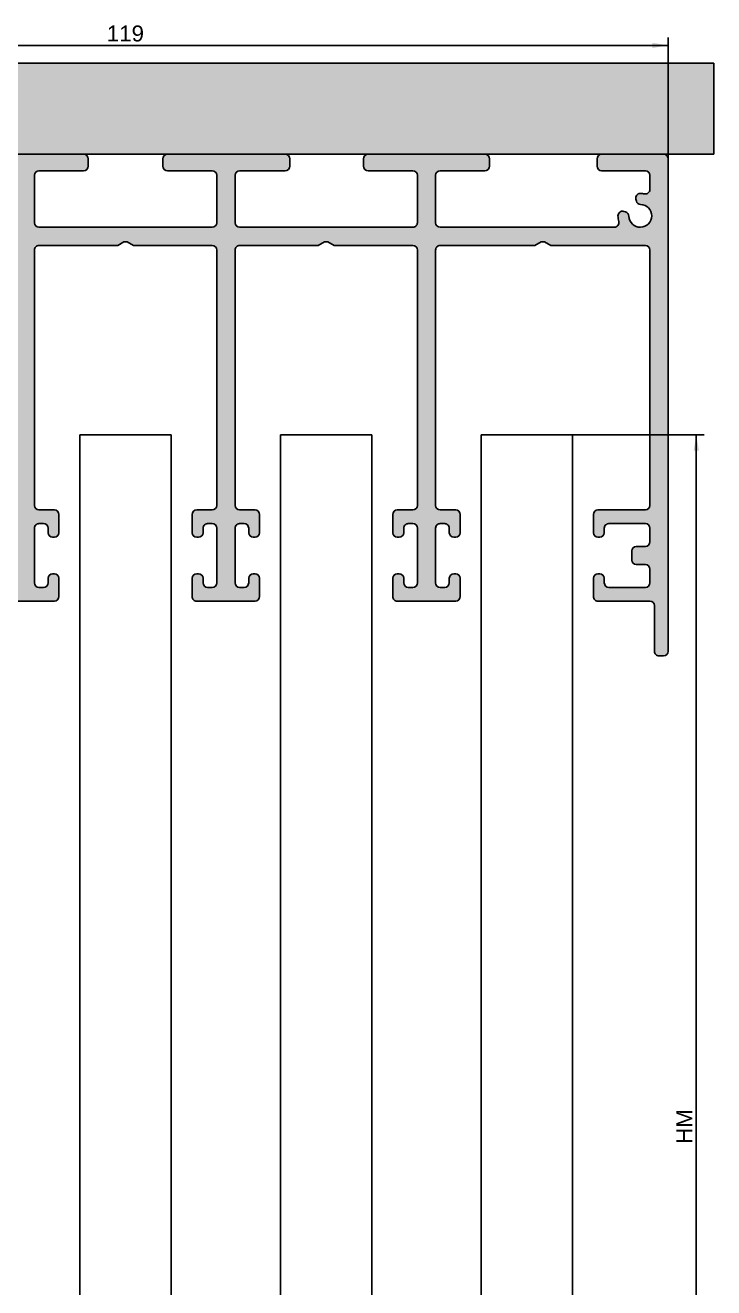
# Model space of a CAD drawing. Header units: millimetres. Extents: x -31 to 615, y 317 to 594.
# Drawn here: x 530.5 to 606, y 455.2 to 593.6 of the extents above; entities that cross this region are included whole.
import ezdxf
from ezdxf.enums import TextEntityAlignment as Align

# ---------------------------------------------------------------- set-up
doc = ezdxf.new("R2010")
doc.units = ezdxf.units.MM
doc.layers.add('Default', color=7, linetype='Continuous')
doc.layers.add('DV3_Default', color=7, linetype='Continuous')
doc.styles.add('SEACAD_Arial', font='arial.ttf')
doc.dimstyles.new('ISO', dxfattribs={"dimtxt": 1.75, "dimasz": 1.75, "dimexe": 0.875, "dimexo": 0, "dimgap": 0.4375, "dimtad": 1, "dimtxsty": 'SEACAD_Arial', "dimblk1": '_SE_FILLED', "dimblk2": '_SE_FILLED', "dimsah": 1, "dimcen": 0.875, "dimadec": 0, "dimazin": 0, "dimtfac": 0.5, "dimtdec": 3, "dimtmove": 0, "dimatfit": 3, "dimfxl": 1, "dimarcsym": 0})

# ---------------------------------------------------------------- blocks, each defined once
blk = doc.blocks.new('SE2')
at = {"layer": 'DV3_Default', "linetype": 'Continuous'}
blk.add_hatch(color=7, dxfattribs=at).paths.add_polyline_path([(606.0091809089096, 589.4794447669325), (477.0091809089093, 589.4794447669277), (477.0091809089099, 579.4794447669271), (606.00918090891, 579.4794447669302)])
h = blk.add_hatch(color=7, dxfattribs=at)
edge = h.paths.add_edge_path()
edge.add_line((482.0091809089099, 578.979444766927), (482.009180908913, 524.9794447669269))
edge.add_arc((482.509180908912, 524.9794447669263), 0.4999999999990568, 179.9999999999349, 270.0000000000065)
edge.add_line((482.5091809089121, 524.4794447669274), (483.0091809089129, 524.4794447669268))
edge.add_arc((483.0091809089129, 524.9794447669267), 0.5000000000000004, 270.0000000000065, 360)
edge.add_line((483.5091809089129, 524.9794447669267), (483.5091809089126, 529.979444766927))
edge.add_arc((484.0091809089128, 529.9794447669274), 0.5000000000001671, 90.00000000000648, 180.0000000000391, ccw=False)
edge.add_line((484.0091809089126, 530.4794447669276), (489.7091809089127, 530.4794447669271))
edge.add_arc((489.7091809089127, 530.9794447669271), 0.5000000000000004, 270.0000000000065, 360)
edge.add_line((490.2091809089127, 530.9794447669271), (490.2091809089127, 532.9794447669274))
edge.add_arc((489.7091809089135, 532.9794447669278), 0.4999999999990568, 0, 90)
edge.add_line((489.7091809089135, 533.4794447669269), (489.5091809089124, 533.4794447669275))
edge.add_arc((489.5091809089124, 532.9794447669275), 0.4999999999999172, 90, 180)
edge.add_line((489.0091809089124, 532.9794447669275), (489.0091809089125, 531.9794447669274))
edge.add_line((489.0091809089125, 531.9794447669274), (484.5091809089125, 531.9794447669268))
edge.add_arc((484.5091809089125, 532.4794447669268), 0.5000000000000004, 180, 270, ccw=False)
edge.add_line((484.0091809089125, 532.4794447669268), (484.0091809089125, 533.979444766927))
edge.add_arc((484.5091809089116, 533.9794447669275), 0.4999999999990568, 90, 180.0000000000521, ccw=False)
edge.add_line((484.5091809089116, 534.4794447669267), (485.5091809089124, 534.479444766927))
edge.add_arc((485.5091809089122, 534.9794447669269), 0.5000000000000004, 270.0000000000065, 360)
edge.add_line((486.0091809089122, 534.9794447669269), (486.0091809089124, 535.9794447669271))
edge.add_arc((485.5091809089122, 535.9794447669276), 0.5000000000001671, 0, 90)
edge.add_line((485.5091809089122, 536.4794447669278), (484.5091809089123, 536.479444766927))
edge.add_arc((484.5091809089122, 536.9794447669269), 0.5000000000000004, 180, 270.00000000000654, ccw=False)
edge.add_line((484.0091809089122, 536.9794447669269), (484.0091809089122, 538.4794447669269))
edge.add_arc((484.5091809089113, 538.4794447669275), 0.4999999999990568, 90.00000000000648, 180.0000000000521, ccw=False)
edge.add_line((484.5091809089113, 538.9794447669265), (488.5091809089122, 538.9794447669275))
edge.add_arc((488.5091809089122, 538.4794447669275), 0.5000000000000004, 0, 90.00000000000648, ccw=False)
edge.add_line((489.0091809089122, 538.4794447669275), (489.0091809089122, 537.9794447669274))
edge.add_arc((489.5091809089112, 537.9794447669269), 0.4999999999990568, 179.9999999999609, 270.0000000000065)
edge.add_line((489.5091809089113, 537.4794447669278), (489.7091809089123, 537.479444766927))
edge.add_arc((489.7091809089123, 537.9794447669271), 0.5000000000000004, 270.0000000000065, 360)
edge.add_line((490.2091809089123, 537.9794447669271), (490.2091809089121, 539.9794447669274))
edge.add_arc((489.7091809089131, 539.9794447669278), 0.4999999999990568, 0, 90)
edge.add_line((489.7091809089131, 540.4794447669269), (484.5091809089121, 540.4794447669268))
edge.add_arc((484.509180908912, 540.9794447669268), 0.5000000000000004, 180, 270.00000000000654, ccw=False)
edge.add_line((484.009180908912, 540.9794447669268), (484.0091809089105, 568.9794447669269))
edge.add_arc((484.5091809089096, 568.9794447669275), 0.4999999999990568, 90, 180.0000000000651, ccw=False)
edge.add_line((484.5091809089096, 569.4794447669267), (494.8950718868105, 569.4794447669276))
edge.add_line((494.8950718868105, 569.4794447669276), (495.5878922098105, 569.8794447669277))
edge.add_line((495.5878922098107, 569.8794447669277), (495.9343023714105, 569.8794447669277))
edge.add_line((495.9343023714105, 569.8794447669277), (496.6271226944104, 569.4794447669277))
edge.add_line((496.6271226944104, 569.4794447669277), (507.0130136723106, 569.4794447669285))
edge.add_arc((507.0130136723106, 568.9794447669284), 0.5000000000001115, 0, 90, ccw=False)
edge.add_line((507.5130136723107, 568.9794447669284), (507.5130136723122, 540.9794447669283))
edge.add_arc((507.0130136723131, 540.9794447669278), 0.4999999999990568, 270, 360, ccw=False)
edge.add_line((507.0130136723131, 540.4794447669287), (505.3130136723121, 540.4794447669282))
edge.add_arc((505.3130136723123, 539.9794447669284), 0.4999999999997784, 90.00000000001303, 180)
edge.add_line((504.8130136723126, 539.9794447669284), (504.8130136723124, 537.9794447669282))
edge.add_arc((505.3130136723124, 537.9794447669278), 0.4999999999999449, 179.9999999999609, 270)
edge.add_line((505.3130136723124, 537.4794447669278), (505.5130136723124, 537.4794447669278))
edge.add_arc((505.5130136723124, 537.9794447669278), 0.5000000000000004, 270, 360)
edge.add_line((506.0130136723125, 537.9794447669278), (506.0130136723122, 538.4794447669282))
edge.add_arc((506.513013672311, 538.4794447669286), 0.4999999999988347, 90, 180.0000000000521, ccw=False)
edge.add_line((506.513013672311, 538.9794447669275), (507.0130136723123, 538.9794447669285))
edge.add_arc((507.0130136723124, 538.4794447669285), 0.5000000000000004, 0, 90, ccw=False)
edge.add_line((507.5130136723123, 538.4794447669285), (507.5130136723128, 532.4794447669283))
edge.add_arc((507.0130136723135, 532.4794447669277), 0.4999999999990568, 270.000000000013, 360, ccw=False)
edge.add_line((507.0130136723137, 531.9794447669287), (506.5130136723115, 531.979444766928))
edge.add_arc((506.5130136723114, 532.479444766928), 0.5000000000000004, 180.000000000013, 270.000000000013, ccw=False)
edge.add_line((506.0130136723113, 532.4794447669278), (506.0130136723125, 532.9794447669282))
edge.add_arc((505.5130136723126, 532.9794447669287), 0.4999999999999449, 0, 90)
edge.add_line((505.5130136723126, 533.4794447669286), (505.3130136723126, 533.479444766928))
edge.add_arc((505.3130136723126, 532.9794447669284), 0.4999999999996951, 90, 180)
edge.add_line((504.8130136723129, 532.9794447669284), (504.8130136723129, 530.9794447669282))
edge.add_arc((505.3130136723128, 530.9794447669277), 0.4999999999999449, 179.9999999999479, 270)
edge.add_line((505.3130136723128, 530.4794447669277), (511.7130136723125, 530.4794447669286))
edge.add_arc((511.7130136723125, 530.9794447669284), 0.4999999999997784, 270, 360)
edge.add_line((512.2130136723122, 530.9794447669284), (512.2130136723126, 532.9794447669286))
edge.add_arc((511.7130136723123, 532.9794447669291), 0.5000000000001671, 0, 90)
edge.add_line((511.7130136723123, 533.4794447669292), (511.5130136723126, 533.4794447669286))
edge.add_arc((511.5130136723126, 532.9794447669287), 0.4999999999999172, 90, 180)
edge.add_line((511.0130136723126, 532.9794447669287), (511.0130136723128, 532.4794447669286))
edge.add_arc((510.5130136723136, 532.4794447669278), 0.4999999999990568, 270.000000000013, 360, ccw=False)
edge.add_line((510.5130136723137, 531.979444766929), (510.0130136723126, 531.9794447669283))
edge.add_arc((510.0130136723126, 532.4794447669282), 0.5000000000000004, 180, 270.00000000000654, ccw=False)
edge.add_line((509.5130136723125, 532.4794447669282), (509.5130136723123, 538.4794447669284))
edge.add_arc((510.0130136723122, 538.4794447669289), 0.4999999999999449, 90, 180.0000000000521, ccw=False)
edge.add_line((510.0130136723122, 538.9794447669289), (510.5130136723124, 538.9794447669287))
edge.add_arc((510.5130136723124, 538.4794447669286), 0.5000000000000004, 1.3017142919125035e-11, 90, ccw=False)
edge.add_line((511.0130136723124, 538.4794447669287), (511.0130136723125, 537.9794447669286))
edge.add_arc((511.5130136723124, 537.9794447669282), 0.4999999999999449, 179.9999999999609, 270)
edge.add_line((511.5130136723124, 537.4794447669282), (511.7130136723122, 537.4794447669286))
edge.add_arc((511.7130136723122, 537.9794447669284), 0.4999999999996674, 270, 360)
edge.add_line((512.2130136723117, 537.9794447669284), (512.2130136723122, 539.9794447669286))
edge.add_arc((511.7130136723121, 539.9794447669291), 0.5000000000001671, 0, 90.00000000001303)
edge.add_line((511.7130136723118, 540.4794447669292), (510.0130136723121, 540.4794447669282))
edge.add_arc((510.0130136723121, 540.9794447669283), 0.5000000000000004, 180, 270, ccw=False)
edge.add_line((509.5130136723121, 540.9794447669283), (509.5130136723108, 568.9794447669285))
edge.add_arc((510.0130136723105, 568.979444766929), 0.4999999999999449, 90, 180.0000000000651, ccw=False)
edge.add_line((510.0130136723105, 569.479444766929), (518.6469882685107, 569.479444766929))
edge.add_line((518.6469882685107, 569.479444766929), (519.3398085915105, 569.879444766929))
edge.add_line((519.3398085915105, 569.8794447669288), (519.6862187530106, 569.8794447669288))
edge.add_line((519.6862187530106, 569.8794447669288), (520.3790390761106, 569.479444766929))
edge.add_line((520.3790390761106, 569.4794447669291), (529.0130136723108, 569.4794447669298))
edge.add_arc((529.0130136723106, 568.9794447669296), 0.5000000000001115, 0, 90, ccw=False)
edge.add_line((529.5130136723108, 568.9794447669296), (529.5130136723124, 540.9794447669294))
edge.add_arc((529.0130136723131, 540.979444766929), 0.4999999999990568, 270, 360, ccw=False)
edge.add_line((529.0130136723131, 540.4794447669299), (527.3130136723122, 540.4794447669293))
edge.add_arc((527.3130136723123, 539.9794447669296), 0.4999999999997784, 90.00000000001303, 180)
edge.add_line((526.8130136723124, 539.9794447669296), (526.8130136723121, 537.9794447669294))
edge.add_arc((527.3130136723124, 537.9794447669291), 0.5000000000001671, 179.9999999999609, 270)
edge.add_line((527.3130136723124, 537.4794447669289), (527.5130136723124, 537.4794447669292))
edge.add_arc((527.5130136723124, 537.9794447669293), 0.5000000000000004, 270, 360)
edge.add_line((528.0130136723125, 537.9794447669293), (528.0130136723121, 538.4794447669294))
edge.add_arc((528.5130136723124, 538.4794447669299), 0.5000000000001671, 90, 180.0000000000521, ccw=False)
edge.add_line((528.5130136723124, 538.9794447669302), (529.0130136723124, 538.9794447669298))
edge.add_arc((529.0130136723124, 538.4794447669296), 0.5000000000000004, 1.3017142919125035e-11, 90, ccw=False)
edge.add_line((529.5130136723121, 538.4794447669298), (529.5130136723127, 532.4794447669294))
edge.add_arc((529.0130136723136, 532.479444766929), 0.4999999999990568, 270.000000000013, 360, ccw=False)
edge.add_line((529.0130136723137, 531.97944476693), (528.5130136723128, 531.9794447669293))
edge.add_arc((528.5130136723127, 532.4794447669292), 0.5000000000000004, 180, 270.000000000013, ccw=False)
edge.add_line((528.0130136723127, 532.4794447669292), (528.0130136723126, 532.9794447669293))
edge.add_arc((527.5130136723135, 532.97944476693), 0.4999999999990568, 0, 90)
edge.add_line((527.5130136723135, 533.479444766929), (527.3130136723126, 533.4794447669293))
edge.add_arc((527.3130136723126, 532.9794447669296), 0.4999999999996951, 90, 180)
edge.add_line((526.8130136723129, 532.9794447669296), (526.8130136723124, 530.9794447669294))
edge.add_arc((527.3130136723128, 530.979444766929), 0.5000000000001671, 179.9999999999479, 270)
edge.add_line((527.3130136723128, 530.4794447669287), (533.7130136723125, 530.4794447669299))
edge.add_arc((533.7130136723125, 530.9794447669296), 0.4999999999997784, 270, 360)
edge.add_line((534.2130136723122, 530.9794447669296), (534.2130136723126, 532.9794447669299))
edge.add_arc((533.7130136723124, 532.9794447669302), 0.5000000000001671, 0, 90)
edge.add_line((533.7130136723124, 533.4794447669304), (533.5130136723127, 533.4794447669299))
edge.add_arc((533.5130136723126, 532.97944476693), 0.4999999999999172, 90, 180)
edge.add_line((533.0130136723127, 532.97944476693), (533.0130136723128, 532.4794447669299))
edge.add_arc((532.5130136723136, 532.4794447669292), 0.4999999999990568, 270.000000000013, 360, ccw=False)
edge.add_line((532.5130136723137, 531.9794447669302), (532.0130136723127, 531.9794447669294))
edge.add_arc((532.0130136723126, 532.4794447669294), 0.5000000000000004, 180, 270.000000000013, ccw=False)
edge.add_line((531.5130136723125, 532.4794447669294), (531.5130136723121, 538.4794447669296))
edge.add_arc((532.0130136723121, 538.4794447669302), 0.4999999999999449, 90, 180.0000000000521, ccw=False)
edge.add_line((532.0130136723121, 538.9794447669302), (532.5130136723124, 538.97944476693))
edge.add_arc((532.5130136723124, 538.4794447669299), 0.5000000000000004, 0, 90, ccw=False)
edge.add_line((533.0130136723124, 538.4794447669299), (533.0130136723125, 537.9794447669298))
edge.add_arc((533.5130136723124, 537.9794447669294), 0.4999999999999449, 179.9999999999609, 270)
edge.add_line((533.5130136723124, 537.4794447669294), (533.7130136723121, 537.47944476693))
edge.add_arc((533.7130136723122, 537.9794447669296), 0.4999999999996674, 270, 360)
edge.add_line((534.2130136723118, 537.9794447669296), (534.2130136723122, 539.9794447669299))
edge.add_arc((533.7130136723121, 539.9794447669303), 0.5000000000001671, 0, 90.00000000001303)
edge.add_line((533.7130136723121, 540.4794447669304), (532.0130136723121, 540.4794447669294))
edge.add_arc((532.0130136723121, 540.9794447669294), 0.5000000000000004, 180, 270, ccw=False)
edge.add_line((531.5130136723121, 540.9794447669294), (531.5130136723106, 568.9794447669296))
edge.add_arc((532.0130136723105, 568.9794447669302), 0.4999999999999449, 90, 180.0000000000651, ccw=False)
edge.add_line((532.0130136723105, 569.4794447669302), (540.6469882685107, 569.4794447669302))
edge.add_line((540.6469882685107, 569.4794447669302), (541.3398085915105, 569.8794447669302))
edge.add_line((541.3398085915105, 569.8794447669302), (541.6862187530106, 569.8794447669302))
edge.add_line((541.6862187530106, 569.8794447669302), (542.3790390761106, 569.4794447669302))
edge.add_line((542.3790390761106, 569.4794447669302), (551.0130136723108, 569.4794447669309))
edge.add_arc((551.0130136723106, 568.9794447669309), 0.5000000000001115, 0, 90, ccw=False)
edge.add_line((551.5130136723108, 568.9794447669309), (551.5130136723124, 540.9794447669309))
edge.add_arc((551.0130136723131, 540.9794447669303), 0.4999999999990568, 270, 360, ccw=False)
edge.add_line((551.0130136723131, 540.4794447669311), (549.3130136723122, 540.4794447669307))
edge.add_arc((549.3130136723123, 539.9794447669309), 0.4999999999997784, 90.00000000001303, 180)
edge.add_line((548.8130136723126, 539.9794447669309), (548.8130136723123, 537.9794447669307))
edge.add_arc((549.3130136723124, 537.9794447669302), 0.5000000000001671, 179.9999999999609, 270)
edge.add_line((549.3130136723124, 537.4794447669302), (549.5130136723124, 537.4794447669304))
edge.add_arc((549.5130136723125, 537.9794447669303), 0.5000000000000004, 270, 360)
edge.add_line((550.0130136723125, 537.9794447669303), (550.0130136723121, 538.4794447669307))
edge.add_arc((550.5130136723121, 538.4794447669311), 0.4999999999999449, 90, 180.0000000000521, ccw=False)
edge.add_line((550.5130136723121, 538.979444766931), (551.0130136723124, 538.9794447669309))
edge.add_arc((551.0130136723124, 538.479444766931), 0.5000000000000004, 0, 90, ccw=False)
edge.add_line((551.5130136723124, 538.479444766931), (551.5130136723128, 532.4794447669309))
edge.add_arc((551.0130136723136, 532.4794447669302), 0.4999999999990568, 270.000000000013, 360, ccw=False)
edge.add_line((551.0130136723137, 531.9794447669311), (550.5130136723127, 531.9794447669304))
edge.add_arc((550.5130136723126, 532.4794447669307), 0.5000000000000004, 180.000000000013, 270.000000000013, ccw=False)
edge.add_line((550.0130136723125, 532.4794447669304), (550.0130136723126, 532.9794447669307))
edge.add_arc((549.5130136723135, 532.9794447669311), 0.4999999999990568, 0, 90)
edge.add_line((549.5130136723135, 533.4794447669302), (549.3130136723126, 533.4794447669307))
edge.add_arc((549.3130136723126, 532.9794447669309), 0.4999999999996951, 90, 180)
edge.add_line((548.813013672313, 532.9794447669309), (548.8130136723126, 530.9794447669307))
edge.add_arc((549.3130136723128, 530.9794447669302), 0.5000000000001671, 179.9999999999479, 270)
edge.add_line((549.3130136723128, 530.47944476693), (555.7130136723125, 530.479444766931))
edge.add_arc((555.7130136723125, 530.9794447669307), 0.4999999999997506, 270, 360)
edge.add_line((556.2130136723123, 530.9794447669307), (556.2130136723125, 532.979444766931))
edge.add_arc((555.7130136723124, 532.9794447669316), 0.4999999999999449, 0, 90)
edge.add_line((555.7130136723124, 533.4794447669316), (555.5130136723127, 533.4794447669311))
edge.add_arc((555.5130136723127, 532.9794447669311), 0.4999999999999449, 90, 180)
edge.add_line((555.0130136723127, 532.9794447669311), (555.0130136723128, 532.479444766931))
edge.add_arc((554.5130136723126, 532.4794447669304), 0.5000000000001671, 270.000000000013, 360, ccw=False)
edge.add_line((554.5130136723127, 531.9794447669302), (554.0130136723127, 531.9794447669307))
edge.add_arc((554.0130136723126, 532.4794447669307), 0.5000000000000004, 180, 270.000000000013, ccw=False)
edge.add_line((553.5130136723126, 532.4794447669307), (553.5130136723124, 538.4794447669309))
edge.add_arc((554.0130136723121, 538.4794447669314), 0.4999999999999449, 90, 180.0000000000521, ccw=False)
edge.add_line((554.0130136723121, 538.9794447669311), (554.5130136723121, 538.9794447669311))
edge.add_arc((554.5130136723121, 538.4794447669311), 0.5000000000000004, 1.3017142919125035e-11, 90, ccw=False)
edge.add_line((555.0130136723121, 538.4794447669311), (555.0130136723125, 537.9794447669311))
edge.add_arc((555.5130136723125, 537.9794447669307), 0.4999999999999449, 179.9999999999609, 270)
edge.add_line((555.5130136723125, 537.4794447669307), (555.7130136723122, 537.4794447669311))
edge.add_arc((555.7130136723122, 537.9794447669309), 0.4999999999996674, 270, 360)
edge.add_line((556.2130136723118, 537.9794447669309), (556.2130136723121, 539.979444766931))
edge.add_arc((555.7130136723121, 539.9794447669316), 0.4999999999999449, 0, 90.00000000001303)
edge.add_line((555.7130136723121, 540.4794447669316), (554.0130136723121, 540.4794447669309))
edge.add_arc((554.0130136723121, 540.9794447669307), 0.5000000000000004, 180, 270, ccw=False)
edge.add_line((553.5130136723121, 540.9794447669307), (553.5130136723106, 568.9794447669309))
edge.add_arc((554.0130136723106, 568.9794447669316), 0.4999999999999449, 90, 180.0000000000651, ccw=False)
edge.add_line((554.0130136723106, 569.4794447669314), (562.6451933492103, 569.4794447669314))
edge.add_line((562.6451933492103, 569.4794447669314), (563.3380136723104, 569.8794447669312))
edge.add_line((563.3380136723104, 569.8794447669312), (563.6880136723106, 569.8794447669313))
edge.add_line((563.6880136723107, 569.8794447669313), (564.3808339953106, 569.4794447669316))
edge.add_line((564.3808339953106, 569.4794447669316), (573.0130136723108, 569.4794447669323))
edge.add_arc((573.0130136723108, 568.979444766932), 0.5000000000001115, 0, 90, ccw=False)
edge.add_line((573.5130136723108, 568.979444766932), (573.5130136723124, 540.9794447669318))
edge.add_arc((573.0130136723131, 540.9794447669316), 0.4999999999990568, 270, 360, ccw=False)
edge.add_line((573.0130136723131, 540.4794447669325), (571.3130136723122, 540.4794447669318))
edge.add_arc((571.3130136723122, 539.979444766932), 0.4999999999997784, 90.00000000001303, 180)
edge.add_line((570.8130136723126, 539.979444766932), (570.8130136723122, 537.9794447669318))
edge.add_arc((571.3130136723124, 537.9794447669316), 0.5000000000001635, 179.9999999999609, 270)
edge.add_line((571.3130136723124, 537.4794447669314), (571.5130136723124, 537.4794447669318))
edge.add_arc((571.5130136723125, 537.9794447669317), 0.5000000000000004, 270, 360)
edge.add_line((572.0130136723125, 537.9794447669317), (572.0130136723122, 538.4794447669318))
edge.add_arc((572.5130136723122, 538.4794447669324), 0.4999999999999449, 90, 180.0000000000521, ccw=False)
edge.add_line((572.5130136723122, 538.9794447669323), (573.0130136723124, 538.9794447669321))
edge.add_arc((573.0130136723124, 538.4794447669323), 0.5000000000000004, 0, 90, ccw=False)
edge.add_line((573.5130136723124, 538.4794447669323), (573.5130136723128, 532.479444766932))
edge.add_arc((573.0130136723136, 532.4794447669316), 0.4999999999990568, 270.000000000013, 360, ccw=False)
edge.add_line((573.0130136723137, 531.9794447669324), (572.5130136723128, 531.9794447669317))
edge.add_arc((572.5130136723126, 532.4794447669318), 0.5000000000000004, 180.000000000013, 270.000000000013, ccw=False)
edge.add_line((572.0130136723125, 532.4794447669317), (572.0130136723126, 532.9794447669318))
edge.add_arc((571.5130136723136, 532.9794447669324), 0.4999999999990568, 0, 90)
edge.add_line((571.5130136723136, 533.4794447669316), (571.3130136723128, 533.4794447669318))
edge.add_arc((571.3130136723126, 532.979444766932), 0.4999999999996951, 90, 180)
edge.add_line((570.813013672313, 532.979444766932), (570.8130136723126, 530.9794447669318))
edge.add_arc((571.3130136723128, 530.9794447669314), 0.5000000000001635, 179.9999999999479, 270)
edge.add_line((571.3130136723128, 530.4794447669311), (577.7130136723138, 530.4794447669323))
edge.add_arc((577.7130136723138, 530.979444766932), 0.4999999999997784, 270, 360)
edge.add_line((578.2130136723134, 530.979444766932), (578.2130136723124, 532.9794447669323))
edge.add_arc((577.7130136723135, 532.9794447669327), 0.4999999999988347, 0, 90)
edge.add_line((577.7130136723135, 533.4794447669316), (577.5130136723128, 533.4794447669324))
edge.add_arc((577.5130136723142, 532.9794447669325), 0.4999999999999172, 90.00000000016934, 180.000000000013)
edge.add_line((577.0130136723142, 532.9794447669324), (577.013013672313, 532.4794447669317))
edge.add_arc((576.5130136723135, 532.4794447669317), 0.4999999999995008, 270.000000000013, 360, ccw=False)
edge.add_line((576.5130136723136, 531.9794447669321), (576.0130136723128, 531.9794447669318))
edge.add_arc((576.0130136723126, 532.4794447669318), 0.5000000000000004, 180, 270.000000000013, ccw=False)
edge.add_line((575.5130136723126, 532.4794447669318), (575.5130136723124, 538.4794447669321))
edge.add_arc((576.0130136723122, 538.4794447669326), 0.4999999999999449, 90, 180.0000000000521, ccw=False)
edge.add_line((576.0130136723122, 538.9794447669325), (576.5130136723122, 538.9794447669324))
edge.add_arc((576.513013672314, 538.4794447669324), 0.5000000000000004, 1.3017142919125035e-11, 90.00000000019543, ccw=False)
edge.add_line((577.013013672314, 538.4794447669325), (577.0130136723128, 537.9794447669323))
edge.add_arc((577.5130136723125, 537.9794447669318), 0.4999999999995008, 179.9999999999609, 270)
edge.add_line((577.5130136723125, 537.4794447669324), (577.7130136723132, 537.4794447669324))
edge.add_arc((577.7130136723132, 537.979444766932), 0.4999999999996674, 270, 360)
edge.add_line((578.213013672313, 537.979444766932), (578.2130136723121, 539.9794447669323))
edge.add_arc((577.7130136723132, 539.9794447669327), 0.4999999999988347, 0, 90.00000000001303)
edge.add_line((577.7130136723132, 540.4794447669316), (576.0130136723121, 540.4794447669318))
edge.add_arc((576.0130136723121, 540.9794447669318), 0.5000000000000004, 180, 270, ccw=False)
edge.add_line((575.5130136723121, 540.9794447669318), (575.5130136723108, 568.979444766932))
edge.add_arc((576.0130136723106, 568.9794447669326), 0.4999999999999449, 90, 180.0000000000651, ccw=False)
edge.add_line((576.0130136723106, 569.4794447669326), (586.3950718868108, 569.4794447669327))
edge.add_line((586.3950718868106, 569.4794447669327), (587.0878922098104, 569.8794447669328))
edge.add_line((587.0878922098104, 569.8794447669328), (587.4343023714105, 569.8794447669328))
edge.add_line((587.4343023714105, 569.8794447669328), (588.1271226944107, 569.4794447669329))
edge.add_line((588.1271226944107, 569.4794447669329), (598.5091809089104, 569.4794447669336))
edge.add_arc((598.5091809089104, 568.9794447669335), 0.5000000000001115, 0, 90, ccw=False)
edge.add_line((599.0091809089104, 568.9794447669335), (599.0091809089123, 540.9794447669334))
edge.add_arc((598.509180908912, 540.9794447669329), 0.5000000000001671, 270, 360, ccw=False)
edge.add_line((598.509180908912, 540.4794447669327), (593.3091809089121, 540.4794447669333))
edge.add_arc((593.3091809089121, 539.9794447669333), 0.5000000000000004, 90.00000000001303, 180)
edge.add_line((592.8091809089123, 539.9794447669333), (592.809180908912, 537.9794447669329))
edge.add_arc((593.3091809089123, 537.9794447669327), 0.5000000000001671, 179.9999999999609, 270)
edge.add_line((593.3091809089123, 537.4794447669326), (593.5091809089123, 537.4794447669329))
edge.add_arc((593.5091809089123, 537.9794447669329), 0.5000000000000004, 270, 360)
edge.add_line((594.0091809089123, 537.9794447669329), (594.0091809089121, 538.4794447669329))
edge.add_arc((594.5091809089121, 538.4794447669335), 0.4999999999999449, 90, 180.0000000000521, ccw=False)
edge.add_line((594.5091809089121, 538.9794447669335), (598.5091809089121, 538.9794447669336))
edge.add_arc((598.5091809089121, 538.4794447669336), 0.5000000000000004, 0, 90, ccw=False)
edge.add_line((599.009180908912, 538.4794447669336), (599.0091809089123, 536.9794447669334))
edge.add_arc((598.5091809089123, 536.9794447669329), 0.5000000000001671, 270, 360, ccw=False)
edge.add_line((598.5091809089123, 536.4794447669327), (597.5168464357125, 536.4794447669334))
edge.add_arc((597.5168464357125, 535.9794447669339), 0.4999999999994731, 90.00000000001303, 180)
edge.add_line((597.0168464357131, 535.9794447669339), (597.0168464357124, 534.9794447669332))
edge.add_arc((597.5168464357125, 534.9794447669332), 0.5000000000001671, 180, 270)
edge.add_line((597.5168464357125, 534.4794447669329), (598.5091809089123, 534.4794447669336))
edge.add_arc((598.5091809089123, 533.9794447669336), 0.5000000000000004, 0, 90.00000000001302, ccw=False)
edge.add_line((599.0091809089123, 533.9794447669336), (599.0091809089125, 532.4794447669335))
edge.add_arc((598.5091809089123, 532.4794447669328), 0.5000000000001671, 270.000000000013, 360, ccw=False)
edge.add_line((598.5091809089125, 531.9794447669327), (594.5091809089125, 531.9794447669329))
edge.add_arc((594.5091809089123, 532.4794447669329), 0.5000000000000004, 180, 270.000000000013, ccw=False)
edge.add_line((594.0091809089123, 532.4794447669329), (594.0091809089123, 532.9794447669329))
edge.add_arc((593.5091809089125, 532.9794447669336), 0.4999999999999449, 0, 90)
edge.add_line((593.5091809089125, 533.4794447669335), (593.3091809089127, 533.4794447669332))
edge.add_arc((593.3091809089125, 532.9794447669333), 0.4999999999999172, 90, 180)
edge.add_line((592.8091809089127, 532.9794447669333), (592.8091809089127, 530.9794447669329))
edge.add_arc((593.3091809089127, 530.9794447669326), 0.5000000000001671, 179.9999999999479, 270)
edge.add_line((593.3091809089127, 530.4794447669324), (599.0091809089126, 530.4794447669336))
edge.add_arc((599.0091809089128, 529.9794447669336), 0.5000000000000004, 1.3017142919125035e-11, 90.00000000001302, ccw=False)
edge.add_line((599.5091809089128, 529.9794447669336), (599.5091809089129, 524.9794447669335))
edge.add_arc((600.009180908912, 524.9794447669329), 0.4999999999990568, 179.9999999999349, 270.000000000013)
edge.add_line((600.0091809089121, 524.4794447669339), (600.5091809089129, 524.4794447669333))
edge.add_arc((600.5091809089128, 524.9794447669334), 0.5000000000000004, 270.000000000013, 360)
edge.add_line((601.0091809089129, 524.9794447669334), (601.00918090891, 578.9794447669336))
edge.add_arc((600.5091809089098, 578.9794447669341), 0.5000000000001671, 0, 90)
edge.add_line((600.5091809089098, 579.4794447669343), (593.7091809089097, 579.4794447669299))
edge.add_arc((593.7091809089097, 578.9794447669332), 0.5000000000001115, 90, 180)
edge.add_line((593.2091809089097, 578.9794447669332), (593.2091809089102, 578.1794447669329))
edge.add_arc((593.70918090891, 578.1794447669331), 0.4999999999999449, 180.000000000013, 270)
edge.add_line((593.70918090891, 577.6794447669331), (598.5091809089099, 577.6794447669332))
edge.add_arc((598.5091809089099, 577.1794447669332), 0.5000000000000004, 0, 90, ccw=False)
edge.add_line((599.00918090891, 577.1794447669332), (599.0091809089103, 575.6277161799334))
edge.add_arc((598.5091809089073, 575.6277201161372), 0.5000000000185473, 259.2548613406489, 359.999548944267, ccw=False)
edge.add_arc((597.9591809086293, 572.729444766907), 2.450000000025681, 79.25486133363349, 90.14283444853038)
edge.add_arc((597.9543196975133, 574.6794387075811), 0.5000000000156745, 90.14283446028784, 195.000000005191)
edge.add_line((597.4713567843652, 574.550029184982), (597.5251281749113, 574.3493516235334))
edge.add_arc((598.0080910880681, 574.4787611460297), 0.4999999999976724, 194.9999999935616, 268.3984503944204)
edge.add_arc((597.9591809088822, 572.7294447669075), 1.24999999997147, -178.3984504021455, 88.3984503998102, ccw=False)
edge.add_arc((596.2098645297814, 572.6805345878687), 0.4999999999727454, 1.601549594633588, 74.99999999573123)
edge.add_line((596.3392740523616, 573.1634975009774), (596.1385964908102, 573.2172688915333))
edge.add_arc((596.0091869683063, 572.7343059783802), 0.4999999999957951, 75.00000000547391, 179.857165550324)
edge.add_arc((597.9591809087773, 572.7294447666694), 2.44999999980416, 179.8571655397106, 194.7283955957254)
edge.add_arc((595.1061123853924, 571.9794447669184), 0.499999999985152, -90, 14.72839560304061, ccw=False)
edge.add_line((595.1061123853924, 571.4794447669332), (576.0130136723104, 571.479444766932))
edge.add_arc((576.0130136723105, 571.9794447669318), 0.5000000000000004, 180, 270, ccw=False)
edge.add_line((575.5130136723105, 571.9794447669318), (575.5130136723103, 577.179444766932))
edge.add_arc((576.0130136723103, 577.1794447669322), 0.4999999999999449, 90, 180, ccw=False)
edge.add_line((576.0130136723103, 577.679444766932), (580.9130136723101, 577.6794447669322))
edge.add_arc((580.9130136723101, 578.1794447669322), 0.5000000000000004, 270, 360)
edge.add_line((581.4130136723103, 578.1794447669322), (581.41301367231, 578.9794447669325))
edge.add_arc((580.9130136723111, 578.9794447669329), 0.4999999999988347, 0, 90)
edge.add_line((580.9130136723111, 579.4794447669318), (568.1130136723101, 579.4794447669294))
edge.add_arc((568.11301367231, 578.9794447669318), 0.5000000000001115, 90, 180)
edge.add_line((567.6130136723099, 578.9794447669318), (567.6130136723102, 578.1794447669315))
edge.add_arc((568.1130136723101, 578.1794447669316), 0.4999999999999449, 180.000000000013, 270)
edge.add_line((568.1130136723101, 577.6794447669316), (573.0130136723103, 577.6794447669319))
edge.add_arc((573.0130136723103, 577.1794447669319), 0.5000000000000004, 0, 90, ccw=False)
edge.add_line((573.5130136723103, 577.1794447669319), (573.5130136723105, 571.979444766932))
edge.add_arc((573.0130136723114, 571.9794447669316), 0.4999999999990568, 269.9999999999088, 360, ccw=False)
edge.add_line((573.0130136723106, 571.4794447669326), (554.0130136723105, 571.4794447669308))
edge.add_arc((554.0130136723105, 571.9794447669308), 0.5000000000000004, 180, 270, ccw=False)
edge.add_line((553.5130136723105, 571.9794447669308), (553.5130136723102, 577.1794447669307))
edge.add_arc((554.0130136723102, 577.1794447669307), 0.4999999999999449, 90, 180.000000000013, ccw=False)
edge.add_line((554.0130136723102, 577.6794447669307), (559.0130136723103, 577.6794447669313))
edge.add_arc((559.0130136723103, 578.179444766931), 0.5000000000000004, 270, 360)
edge.add_line((559.5130136723103, 578.179444766931), (559.5130136723101, 578.9794447669312))
edge.add_arc((559.013013672311, 578.9794447669318), 0.4999999999990568, 0, 90)
edge.add_line((559.013013672311, 579.4794447669308), (546.11301367231, 579.4794447669287))
edge.add_arc((546.11301367231, 578.9794447669308), 0.5000000000001115, 90, 180.000000000013)
edge.add_line((545.6130136723099, 578.9794447669307), (545.6130136723102, 578.1794447669303))
edge.add_arc((546.1130136723101, 578.1794447669304), 0.4999999999999449, 180, 270)
edge.add_line((546.1130136723101, 577.6794447669305), (551.0130136723102, 577.6794447669307))
edge.add_arc((551.0130136723103, 577.1794447669306), 0.5000000000000004, 0, 90, ccw=False)
edge.add_line((551.5130136723103, 577.1794447669306), (551.5130136723105, 571.9794447669308))
edge.add_arc((551.0130136723114, 571.9794447669304), 0.4999999999990568, 270, 360, ccw=False)
edge.add_line((551.0130136723114, 571.4794447669314), (532.0130136723104, 571.4794447669294))
edge.add_arc((532.0130136723104, 571.9794447669294), 0.5000000000000004, 180, 270, ccw=False)
edge.add_line((531.5130136723105, 571.9794447669294), (531.5130136723102, 577.1794447669296))
edge.add_arc((532.0130136723101, 577.1794447669296), 0.4999999999999449, 90, 180.000000000013, ccw=False)
edge.add_line((532.0130136723101, 577.6794447669296), (536.91301367231, 577.6794447669298))
edge.add_arc((536.9130136723101, 578.1794447669298), 0.5000000000000004, 270, 360)
edge.add_line((537.4130136723101, 578.1794447669298), (537.4130136723098, 578.97944476693))
edge.add_arc((536.9130136723111, 578.9794447669307), 0.4999999999988347, 0, 90)
edge.add_line((536.9130136723111, 579.4794447669294), (524.1130136723101, 579.4794447669283))
edge.add_arc((524.11301367231, 578.9794447669294), 0.5000000000001115, 90, 180.000000000013)
edge.add_line((523.6130136723099, 578.9794447669292), (523.6130136723102, 578.179444766929))
edge.add_arc((524.1130136723101, 578.1794447669291), 0.4999999999999449, 180.000000000013, 270)
edge.add_line((524.1130136723101, 577.6794447669292), (529.0130136723102, 577.6794447669295))
edge.add_arc((529.0130136723102, 577.1794447669294), 0.5000000000000004, 0, 90, ccw=False)
edge.add_line((529.5130136723103, 577.1794447669294), (529.5130136723105, 571.9794447669294))
edge.add_arc((529.0130136723114, 571.9794447669291), 0.4999999999990568, 270, 360, ccw=False)
edge.add_line((529.0130136723114, 571.47944476693), (510.0130136723104, 571.4794447669283))
edge.add_arc((510.0130136723104, 571.9794447669283), 0.5000000000000004, 180, 270, ccw=False)
edge.add_line((509.5130136723105, 571.9794447669283), (509.5130136723101, 577.1794447669282))
edge.add_arc((510.0130136723101, 577.1794447669282), 0.4999999999999449, 90, 180, ccw=False)
edge.add_line((510.0130136723101, 577.6794447669282), (514.9130136723101, 577.6794447669287))
edge.add_arc((514.9130136723101, 578.1794447669288), 0.5000000000000004, 270, 360)
edge.add_line((515.4130136723101, 578.1794447669288), (515.4130136723098, 578.9794447669289))
edge.add_arc((514.913013672311, 578.9794447669292), 0.4999999999988347, 0, 90)
edge.add_line((514.913013672311, 579.479444766928), (502.1130136723099, 579.4794447669277))
edge.add_arc((502.1130136723099, 578.979444766928), 0.5000000000001115, 90, 180)
edge.add_line((501.6130136723098, 578.979444766928), (501.6130136723102, 578.1794447669278))
edge.add_arc((502.1130136723101, 578.179444766928), 0.4999999999999449, 180.000000000013, 270)
edge.add_line((502.1130136723101, 577.679444766928), (507.0130136723103, 577.6794447669282))
edge.add_arc((507.0130136723102, 577.1794447669282), 0.5000000000000004, 0, 90, ccw=False)
edge.add_line((507.5130136723103, 577.1794447669282), (507.5130136723105, 571.9794447669284))
edge.add_arc((507.0130136723114, 571.9794447669278), 0.4999999999990568, 270, 360, ccw=False)
edge.add_line((507.0130136723114, 571.479444766929), (487.9122494325104, 571.4794447669271))
edge.add_arc((487.9122494325103, 571.979444766927), 0.5000000000000004, 165.2716043990766, 270.00000000000654, ccw=False)
edge.add_arc((485.0591809089483, 572.7294447666862), 2.449999999962479, 345.2716044047113, 360.1428344607401)
edge.add_arc((487.0091748496083, 572.7343059783623), 0.4999999999648698, 0.1428344559250788, 105.0000000007952)
edge.add_line((486.8797653270594, 573.2172688914711), (486.6790877655104, 573.1634975009275))
edge.add_arc((486.8084972880563, 572.6805345878378), 0.4999999999457307, 105.0000000010408, 178.3984504020212)
edge.add_arc((485.0591809089344, 572.7294447669075), 1.250000000020192, 91.60154960009339, 358.398450402083, ccw=False)
edge.add_arc((485.0102707298452, 574.4787611460573), 0.4999999999743083, 271.6015495946614, 344.9999999956013)
edge.add_line((485.493233642955, 574.3493516234757), (485.5470050335102, 574.5500291850271))
edge.add_arc((485.0640421204074, 574.6794387075697), 0.4999999999575564, 344.9999999997136, 449.85716554462)
edge.add_arc((485.0591809086094, 572.7294447665748), 2.450000000290118, 89.85716553654058, 100.7451386513442)
edge.add_arc((484.5091809088951, 575.627720116147), 0.4999999999851509, 180.0004510584166, 280.7451386622005, ccw=False)
edge.add_line((484.0091809089254, 575.6277161799197), (484.0091809089101, 577.1794447669267))
edge.add_arc((484.50918090891, 577.1794447669271), 0.4999999999999449, 90, 180, ccw=False)
edge.add_line((484.50918090891, 577.6794447669267), (489.3091809089099, 577.6794447669273))
edge.add_arc((489.3091809089099, 578.1794447669273), 0.5000000000000004, 270.0000000000065, 360)
edge.add_line((489.8091809089099, 578.1794447669273), (489.8091809089098, 578.9794447669275))
edge.add_arc((489.3091809089109, 578.9794447669277), 0.4999999999988347, 0, 90)
edge.add_line((489.3091809089109, 579.4794447669267), (482.5091809089099, 579.4794447669271))
edge.add_arc((482.5091809089099, 578.979444766927), 0.5000000000001115, 90, 180)
at = {"layer": 'DV3_Default', "color": 7, "linetype": 'Continuous'}
for p, q in [((606.0091809089, 589.4794447669), (477.0091809089, 589.4794447669)), ((606.0091809089, 579.4794447669), (606.0091809089, 589.4794447669)), ((606.0091809089, 579.4794447669), (477.0091809089, 579.4794447669)), ((536.9130136723, 579.4794447669), (524.1130136723, 579.4794447669)), ((537.4130136723, 578.1794447669), (537.4130136723, 578.9794447669)), ((545.6130136723, 578.9794447669), (545.6130136723, 578.1794447669)), ((559.0130136723001, 579.4794447669), (546.1130136723, 579.4794447669)), ((559.5130136723001, 578.1794447669), (559.5130136723001, 578.9794447669)), ((567.6130136723, 578.9794447669), (567.6130136723, 578.1794447669)), ((580.9130136723, 579.4794447669), (568.1130136723, 579.4794447669)), ((581.4130136723, 578.1794447669), (581.4130136723, 578.9794447669)), ((593.2091809089, 578.9794447669), (593.2091809089, 578.1794447669)), ((600.5091809089, 579.4794447669), (593.7091809089, 579.4794447669)), ((601.0091809089, 524.9794447669), (601.0091809089, 578.9794447669)), ((532.0130136723001, 577.6794447669), (536.9130136723, 577.6794447669)), ((546.1130136723, 577.6794447669), (551.0130136723001, 577.6794447669)), ((554.0130136723001, 577.6794447669), (559.0130136723001, 577.6794447669)), ((568.1130136723, 577.6794447669), (573.0130136723001, 577.6794447669)), ((576.0130136723001, 577.6794447669), (580.9130136723, 577.6794447669)), ((593.7091809089, 577.6794447669), (598.5091809089, 577.6794447669)), ((531.5130136723001, 571.9794447669), (531.5130136723001, 577.1794447669)), ((551.5130136723001, 577.1794447669), (551.5130136723001, 571.9794447669)), ((553.5130136723001, 571.9794447669), (553.5130136723001, 577.1794447669)), ((573.5130136723001, 577.1794447669), (573.5130136723001, 571.9794447669)), ((575.5130136723001, 571.9794447669), (575.5130136723001, 577.1794447669)), ((599.0091809089, 577.1794447669), (599.0091809089, 575.6277161799)), ((596.3392740524, 573.1634975009999), (596.1385964908001, 573.2172688915)), ((597.4713567844, 574.550029185), (597.5251281749, 574.3493516235)), ((551.0130136723001, 571.4794447669), (532.0130136723001, 571.4794447669)), ((573.0130136723001, 571.4794447669), (554.0130136723001, 571.4794447669)), ((595.1061123854, 571.4794447669), (576.0130136723001, 571.4794447669)), ((532.0130136723001, 569.4794447669), (540.6469882685, 569.4794447669)), ((540.6469882685, 569.4794447669), (541.3398085915001, 569.8794447669001)), ((541.3398085915001, 569.8794447669001), (541.686218753, 569.8794447669001)), ((541.686218753, 569.8794447669001), (542.3790390761, 569.4794447669)), ((542.3790390761, 569.4794447669), (551.0130136723001, 569.4794447669)), ((554.0130136723001, 569.4794447669), (562.6451933492, 569.4794447669)), ((562.6451933492, 569.4794447669), (563.3380136723, 569.8794447669001)), ((563.3380136723, 569.8794447669001), (563.6880136723, 569.8794447669001)), ((563.6880136723, 569.8794447669001), (564.3808339953, 569.4794447669)), ((564.3808339953, 569.4794447669), (573.0130136723001, 569.4794447669)), ((576.0130136723001, 569.4794447669), (586.3950718868, 569.4794447669)), ((586.3950718868, 569.4794447669), (587.0878922098001, 569.8794447669001)), ((587.0878922098001, 569.8794447669001), (587.4343023714, 569.8794447669001)), ((587.4343023714, 569.8794447669001), (588.1271226944, 569.4794447669)), ((588.1271226944, 569.4794447669), (598.5091809089, 569.4794447669)), ((531.5130136723001, 540.9794447669), (531.5130136723001, 568.9794447669)), ((551.5130136723001, 568.9794447669), (551.5130136723001, 540.9794447669)), ((553.5130136723001, 540.9794447669), (553.5130136723001, 568.9794447669)), ((573.5130136723001, 568.9794447669), (573.5130136723001, 540.9794447669)), ((575.5130136723001, 540.9794447669), (575.5130136723001, 568.9794447669)), ((599.0091809089, 568.9794447669), (599.0091809089, 540.9794447669)), ((536.5091809094, 419.2094447663), (536.5091809094, 548.7094447663)), ((536.5091809094, 548.7094447663), (546.5091809094, 548.7094447663)), ((546.5091809094, 419.2094447663), (546.5091809094, 548.7094447663)), ((558.5091809094, 419.2094447663), (558.5091809094, 548.7094447663)), ((558.5091809094, 548.7094447663), (568.5091809094, 548.7094447663)), ((568.5091809094, 419.2094447663), (568.5091809094, 548.7094447663)), ((580.5091809094, 419.2094447669), (580.5091809094, 548.7094447669)), ((580.5091809094, 548.7094447669), (590.5091809094, 548.7094447669)), ((590.5091809094, 419.2094447669), (590.5091809094, 548.7094447669)), ((533.7130136723, 540.4794447669), (532.0130136723001, 540.4794447669)), ((534.2130136723, 537.9794447669), (534.2130136723, 539.9794447669)), ((548.8130136723, 539.9794447669), (548.8130136723, 537.9794447669)), ((551.0130136723001, 540.4794447669), (549.3130136723, 540.4794447669)), ((555.7130136723, 540.4794447669), (554.0130136723001, 540.4794447669)), ((556.2130136723, 537.9794447669), (556.2130136723, 539.9794447669)), ((570.8130136723, 539.9794447669), (570.8130136723, 537.9794447669)), ((573.0130136723001, 540.4794447669), (571.3130136723, 540.4794447669)), ((577.7130136723, 540.4794447669), (576.0130136723001, 540.4794447669)), ((578.2130136723, 537.9794447669), (578.2130136723, 539.9794447669)), ((592.8091809089, 539.9794447669), (592.8091809089, 537.9794447669)), ((598.5091809089, 540.4794447669), (593.3091809089, 540.4794447669)), ((532.0130136723001, 538.9794447669), (532.5130136723001, 538.9794447669)), ((550.5130136723001, 538.9794447669), (551.0130136723001, 538.9794447669)), ((554.0130136723001, 538.9794447669), (554.5130136723001, 538.9794447669)), ((572.5130136723001, 538.9794447669), (573.0130136723001, 538.9794447669)), ((576.0130136723001, 538.9794447669), (576.5130136723001, 538.9794447669)), ((594.5091809089, 538.9794447669), (598.5091809089, 538.9794447669)), ((531.5130136723001, 532.4794447669), (531.5130136723001, 538.4794447669)), ((533.0130136723001, 538.4794447669), (533.0130136723001, 537.9794447669)), ((533.5130136723001, 537.4794447669), (533.7130136723, 537.4794447669)), ((549.3130136723, 537.4794447669), (549.5130136723001, 537.4794447669)), ((550.0130136723001, 537.9794447669), (550.0130136723001, 538.4794447669)), ((551.5130136723001, 538.4794447669), (551.5130136723001, 532.4794447669)), ((553.5130136723001, 532.4794447669), (553.5130136723001, 538.4794447669)), ((555.0130136723001, 538.4794447669), (555.0130136723001, 537.9794447669)), ((555.5130136723001, 537.4794447669), (555.7130136723, 537.4794447669)), ((571.3130136723, 537.4794447669), (571.5130136723001, 537.4794447669)), ((572.0130136723001, 537.9794447669), (572.0130136723001, 538.4794447669)), ((573.5130136723001, 538.4794447669), (573.5130136723001, 532.4794447669)), ((575.5130136723001, 532.4794447669), (575.5130136723001, 538.4794447669)), ((577.0130136723001, 538.4794447669), (577.0130136723001, 537.9794447669)), ((577.5130136723001, 537.4794447669), (577.7130136723, 537.4794447669)), ((593.3091809089, 537.4794447669), (593.5091809089, 537.4794447669)), ((594.0091809089, 537.9794447669), (594.0091809089, 538.4794447669)), ((599.0091809089, 538.4794447669), (599.0091809089, 536.9794447669)), ((597.0168464357, 535.9794447669), (597.0168464357, 534.9794447669)), ((598.5091809089, 536.4794447669), (597.5168464357, 536.4794447669)), ((597.5168464357, 534.4794447669), (598.5091809089, 534.4794447669)), ((533.7130136723, 533.4794447669), (533.5130136723001, 533.4794447669)), ((549.5130136723001, 533.4794447669), (549.3130136723, 533.4794447669)), ((555.7130136723, 533.4794447669), (555.5130136723001, 533.4794447669)), ((571.5130136723001, 533.4794447669), (571.3130136723, 533.4794447669)), ((577.7130136723, 533.4794447669), (577.5130136723001, 533.4794447669)), ((593.5091809089, 533.4794447669), (593.3091809089, 533.4794447669)), ((599.0091809089, 533.9794447669), (599.0091809089, 532.4794447669)), ((532.5130136723001, 531.9794447669), (532.0130136723001, 531.9794447669)), ((533.0130136723001, 532.9794447669), (533.0130136723001, 532.4794447669)), ((534.2130136723, 530.9794447669), (534.2130136723, 532.9794447669)), ((548.8130136723, 532.9794447669), (548.8130136723, 530.9794447669)), ((550.0130136723001, 532.4794447669), (550.0130136723001, 532.9794447669)), ((551.0130136723001, 531.9794447669), (550.5130136723001, 531.9794447669)), ((554.5130136723001, 531.9794447669), (554.0130136723001, 531.9794447669)), ((555.0130136723001, 532.9794447669), (555.0130136723001, 532.4794447669)), ((556.2130136723, 530.9794447669), (556.2130136723, 532.9794447669)), ((570.8130136723, 532.9794447669), (570.8130136723, 530.9794447669)), ((572.0130136723001, 532.4794447669), (572.0130136723001, 532.9794447669)), ((573.0130136723001, 531.9794447669), (572.5130136723001, 531.9794447669)), ((576.5130136723001, 531.9794447669), (576.0130136723001, 531.9794447669)), ((577.0130136723001, 532.9794447669), (577.0130136723001, 532.4794447669)), ((578.2130136723, 530.9794447669), (578.2130136723, 532.9794447669)), ((592.8091809089, 532.9794447669), (592.8091809089, 530.9794447669)), ((594.0091809089, 532.4794447669), (594.0091809089, 532.9794447669)), ((598.5091809089, 531.9794447669), (594.5091809089, 531.9794447669)), ((527.3130136723, 530.4794447669), (533.7130136723, 530.4794447669)), ((549.3130136723, 530.4794447669), (555.7130136723, 530.4794447669)), ((571.3130136723, 530.4794447669), (577.7130136723, 530.4794447669)), ((593.3091809089, 530.4794447669), (599.0091809089, 530.4794447669)), ((599.5091809089, 529.9794447669), (599.5091809089, 524.9794447669)), ((600.0091809089, 524.4794447669), (600.5091809089, 524.4794447669))]:
    blk.add_line(p, q, dxfattribs=at)
for centre, radius, start, end in [((536.9130136723, 578.9794447669), 0.4999999999988347, 0, 90), ((546.1130136723, 578.9794447669), 0.5000000000001115, 90, 180), ((559.0130136723001, 578.9794447669), 0.4999999999990568, 0, 90), ((568.1130136723, 578.9794447669), 0.5000000000001115, 90, 180), ((580.9130136723, 578.9794447669), 0.4999999999988347, 0, 90), ((593.7091809089, 578.9794447669), 0.5000000000001115, 90, 180), ((600.5091809089, 578.9794447669), 0.5000000000001671, 0, 90), ((532.0130136723001, 577.1794447669), 0.4999999999999449, 90, 180), ((536.9130136723, 578.1794447669), 0.5000000000000004, 270, 0), ((546.1130136723, 578.1794447669), 0.4999999999999449, 180, 270), ((551.0130136723001, 577.1794447669), 0.5000000000000004, 0, 90), ((554.0130136723001, 577.1794447669), 0.4999999999999449, 90, 180), ((559.0130136723001, 578.1794447669), 0.5000000000000004, 270, 0), ((568.1130136723, 578.1794447669), 0.4999999999999449, 180, 270), ((573.0130136723001, 577.1794447669), 0.5000000000000004, 0, 90), ((576.0130136723001, 577.1794447669), 0.4999999999999449, 90, 180), ((580.9130136723, 578.1794447669), 0.5000000000000004, 270, 0), ((593.7091809089, 578.1794447669), 0.4999999999999449, 180, 270), ((598.5091809089, 577.1794447669), 0.5000000000000004, 0, 90), ((597.9543196975, 574.6794387076001), 0.5000000000156745, 90.14283446030001, 195.0000000052), ((597.9591809086, 572.7294447669), 2.450000000025681, 79.25486133359999, 90.1428344485), ((598.5091809089, 575.6277201161), 0.5000000000185473, 259.2548613406, 359.9995489443), ((596.0091869683, 572.7343059784), 0.4999999999957951, 75.0000000055, 179.8571655503), ((597.9591809089, 572.7294447669), 1.24999999997147, 181.6015495979, 88.3984503998), ((598.0080910881, 574.478761146), 0.4999999999976724, 194.9999999936, 268.3984503944), ((532.0130136723001, 571.9794447669), 0.5000000000000004, 180, 270), ((551.0130136723001, 571.9794447669), 0.4999999999990568, 270, 0), ((554.0130136723001, 571.9794447669), 0.5000000000000004, 180, 270), ((573.0130136723001, 571.9794447669), 0.4999999999990568, 269.9999999999, 0), ((576.0130136723001, 571.9794447669), 0.5000000000000004, 180, 270), ((595.1061123854, 571.9794447669), 0.499999999985152, 270, 14.728395603), ((597.9591809088, 572.7294447667), 2.44999999980416, 179.8571655397, 194.7283955957), ((596.2098645298, 572.6805345879), 0.4999999999727454, 1.6015495946, 74.9999999957), ((532.0130136723001, 568.9794447669), 0.4999999999999449, 90, 180.0000000001), ((551.0130136723001, 568.9794447669), 0.5000000000001115, 0, 90), ((554.0130136723001, 568.9794447669), 0.4999999999999449, 90, 180.0000000001), ((573.0130136723001, 568.9794447669), 0.5000000000001115, 0, 90), ((576.0130136723001, 568.9794447669), 0.4999999999999449, 90, 180.0000000001), ((598.5091809089, 568.9794447669), 0.5000000000001115, 0, 90), ((532.0130136723001, 540.9794447669), 0.5000000000000004, 180, 270), ((533.7130136723, 539.9794447669), 0.5000000000001671, 0, 90), ((549.3130136723, 539.9794447669), 0.4999999999997784, 90, 180), ((551.0130136723001, 540.9794447669), 0.4999999999990568, 270, 0), ((554.0130136723001, 540.9794447669), 0.5000000000000004, 180, 270), ((555.7130136723, 539.9794447669), 0.4999999999999449, 0, 90), ((571.3130136723, 539.9794447669), 0.4999999999997784, 90, 180), ((573.0130136723001, 540.9794447669), 0.4999999999990568, 270, 0), ((576.0130136723001, 540.9794447669), 0.5000000000000004, 180, 270), ((577.7130136723, 539.9794447669), 0.4999999999988347, 0, 90), ((593.3091809089, 539.9794447669), 0.5000000000000004, 90, 180), ((598.5091809089, 540.9794447669), 0.5000000000001671, 270, 0), ((532.0130136723001, 538.4794447669), 0.4999999999999449, 90, 180.0000000001), ((532.5130136723001, 538.4794447669), 0.5000000000000004, 0, 90), ((550.5130136723001, 538.4794447669), 0.4999999999999449, 90, 180.0000000001), ((551.0130136723001, 538.4794447669), 0.5000000000000004, 0, 90), ((554.0130136723001, 538.4794447669), 0.4999999999999449, 90, 180.0000000001), ((554.5130136723001, 538.4794447669), 0.5000000000000004, 0, 90), ((572.5130136723001, 538.4794447669), 0.4999999999999449, 90, 180.0000000001), ((573.0130136723001, 538.4794447669), 0.5000000000000004, 0, 90), ((576.0130136723001, 538.4794447669), 0.4999999999999449, 90, 180.0000000001), ((576.5130136723001, 538.4794447669), 0.5000000000000004, 0, 90.00000000020002), ((594.5091809089, 538.4794447669), 0.4999999999999449, 90, 180.0000000001), ((598.5091809089, 538.4794447669), 0.5000000000000004, 0, 90), ((533.5130136723001, 537.9794447669), 0.4999999999999449, 180, 270), ((533.7130136723, 537.9794447669), 0.4999999999996674, 270, 0), ((549.3130136723, 537.9794447669), 0.5000000000001671, 180, 270), ((549.5130136723001, 537.9794447669), 0.5000000000000004, 270, 0), ((555.5130136723001, 537.9794447669), 0.4999999999999449, 180, 270), ((555.7130136723, 537.9794447669), 0.4999999999996674, 270, 0), ((571.3130136723, 537.9794447669), 0.5000000000001635, 180, 270), ((571.5130136723001, 537.9794447669), 0.5000000000000004, 270, 0), ((577.5130136723001, 537.9794447669), 0.4999999999995008, 180, 270), ((577.7130136723, 537.9794447669), 0.4999999999996674, 270, 0), ((593.3091809089, 537.9794447669), 0.5000000000001671, 180, 270), ((593.5091809089, 537.9794447669), 0.5000000000000004, 270, 0), ((597.5168464357, 535.9794447669), 0.4999999999994731, 90, 180), ((598.5091809089, 536.9794447669), 0.5000000000001671, 270, 0), ((597.5168464357, 534.9794447669), 0.5000000000001671, 180, 270), ((598.5091809089, 533.9794447669), 0.5000000000000004, 0, 90), ((533.5130136723001, 532.9794447669), 0.4999999999999172, 90, 180), ((533.7130136723, 532.9794447669), 0.5000000000001671, 0, 90), ((549.3130136723, 532.9794447669), 0.4999999999996951, 90, 180), ((549.5130136723001, 532.9794447669), 0.4999999999990568, 0, 90), ((555.5130136723001, 532.9794447669), 0.4999999999999449, 90, 180), ((555.7130136723, 532.9794447669), 0.4999999999999449, 0, 90), ((571.3130136723, 532.9794447669), 0.4999999999996951, 90, 180), ((571.5130136723001, 532.9794447669), 0.4999999999990568, 0, 90), ((577.5130136723001, 532.9794447669), 0.4999999999999172, 90.00000000020002, 180), ((577.7130136723, 532.9794447669), 0.4999999999988347, 0, 90), ((593.3091809089, 532.9794447669), 0.4999999999999172, 90, 180), ((593.5091809089, 532.9794447669), 0.4999999999999449, 0, 90), ((532.0130136723001, 532.4794447669), 0.5000000000000004, 180, 270), ((532.5130136723001, 532.4794447669), 0.4999999999990568, 270, 0), ((550.5130136723001, 532.4794447669), 0.5000000000000004, 180, 270), ((551.0130136723001, 532.4794447669), 0.4999999999990568, 270, 0), ((554.0130136723001, 532.4794447669), 0.5000000000000004, 180, 270), ((554.5130136723001, 532.4794447669), 0.5000000000001671, 270, 0), ((572.5130136723001, 532.4794447669), 0.5000000000000004, 180, 270), ((573.0130136723001, 532.4794447669), 0.4999999999990568, 270, 0), ((576.0130136723001, 532.4794447669), 0.5000000000000004, 180, 270), ((576.5130136723001, 532.4794447669), 0.4999999999995008, 270, 0), ((594.5091809089, 532.4794447669), 0.5000000000000004, 180, 270), ((598.5091809089, 532.4794447669), 0.5000000000001671, 270, 0), ((533.7130136723, 530.9794447669), 0.4999999999997784, 270, 0), ((549.3130136723, 530.9794447669), 0.5000000000001671, 179.9999999999, 270), ((555.7130136723, 530.9794447669), 0.4999999999997506, 270, 0), ((571.3130136723, 530.9794447669), 0.5000000000001635, 179.9999999999, 270), ((577.7130136723, 530.9794447669), 0.4999999999997784, 270, 0), ((593.3091809089, 530.9794447669), 0.5000000000001671, 179.9999999999, 270), ((599.0091809089, 529.9794447669), 0.5000000000000004, 0, 90), ((600.0091809089, 524.9794447669), 0.4999999999990568, 179.9999999999, 270), ((600.5091809089, 524.9794447669), 0.5000000000000004, 270, 0)]:
    blk.add_arc(centre, radius, start, end, dxfattribs=at)
blk = doc.blocks.new('DMBLK121')
at = {"layer": 'Default', "linetype": 'Continuous', "transparency": 16777216}
for points in [[(483.7591809629266, 591.7070301164695), (482.0091809089099, 591.4153634408), (483.7591809629266, 591.1236967651305)], [(599.259183596707, 591.7070301164695), (599.259183596707, 591.1236967651305), (601.0091836507237, 591.4153634408)]]:
    blk.add_hatch(color=7, dxfattribs=at).paths.add_polyline_path(points)
at = {"layer": 'Default', "color": 7, "linetype": 'Continuous', "transparency": 16777216}
for p, q in [((482.0091809089, 578.9794447669), (482.0091809089, 592.2903634678)), ((482.0091809089, 591.4153634408), (601.0091836507, 591.4153634408)), ((601.0091809089, 578.9794447669), (601.0091809089, 592.2903634678))]:
    blk.add_line(p, q, dxfattribs=at)
at = {"layer": 'Default', "color": 7, "linetype": 'Continuous', "transparency": 16777216, "style": 'SEACAD_Arial'}
blk.add_text('119', height=1.75, dxfattribs=at).set_placement((539.4548344537001, 593.6028634408), align=Align.TOP_LEFT)
blk = doc.blocks.new('_SE_FILLED')
at = {"color": 0}
blk.add_line((0, 0), (-1, 0), dxfattribs=at)
blk.add_solid([(0, 0), (-1, -0.1665), (-1, 0.1665), (0, 0)], dxfattribs=at)
blk = doc.blocks.new('DMBLK135')
at = {"layer": 'Default', "linetype": 'Continuous', "transparency": 16777216}
for points in [[(604.3881899367502, 546.9594447129083), (604.0965232610807, 548.709444766925), (603.8048565854112, 546.9594447129083)], [(604.3881899367502, 399.9594452977788), (603.8048565854112, 399.9594452977788), (604.0965232610807, 398.2094452437621)]]:
    blk.add_hatch(color=7, dxfattribs=at).paths.add_polyline_path(points)
at = {"layer": 'Default', "color": 7, "linetype": 'Continuous', "transparency": 16777216}
for p, q in [((590.5091806859, 548.7094447669), (604.9715232881, 548.7094447669)), ((604.0965232611001, 548.7094447669), (604.0965232611001, 398.2094452438)), ((585.5091809094, 398.2094447669), (604.9715232881, 398.2094447669))]:
    blk.add_line(p, q, dxfattribs=at)
at = {"layer": 'Default', "color": 7, "linetype": 'Continuous', "transparency": 16777216, "style": 'SEACAD_Arial'}
blk.add_text('HM', height=1.75, rotation=90, dxfattribs=at).set_placement((601.9090232611001, 470.9637928314), align=Align.TOP_LEFT)

msp = doc.modelspace()

# ---------------------------------------------------------------- block references
at = {"layer": 'Default'}
msp.add_blockref('SE2', (0, 0), dxfattribs=at)

# ---------------------------------------------------------------- dimensions: what is measured, and where the dimension line sits
at = {"layer": 'Default', "color": 7, "linetype": 'Continuous'}
for base, p1, p2, angle, text, picture, middle, dimtype in [((482.0091809089, 591.4153634408), (482.0091809089, 578.9794447669), (601.0091809089, 578.9794447669), 0, '\\A1;<>', 'DMBLK121', (541.5091822798, 591.4153634408), 161), ((604.0965232611001, 398.2094447669), (580.5091809094, 548.7094447669), (585.5091809094, 398.2094447669), 90, '\\A1;HM {}', 'DMBLK135', (604.0965232611001, 473.4594450053), 160)]:
    dim = msp.add_linear_dim(base=base, p1=p1, p2=p2, angle=angle, text=text, dimstyle='ISO', dxfattribs=at)
    dim.commit()
    dim.dimension.update_dxf_attribs({"geometry": picture, "text_midpoint": middle, "dimtype": dimtype})

doc.saveas('drawing.dxf')
